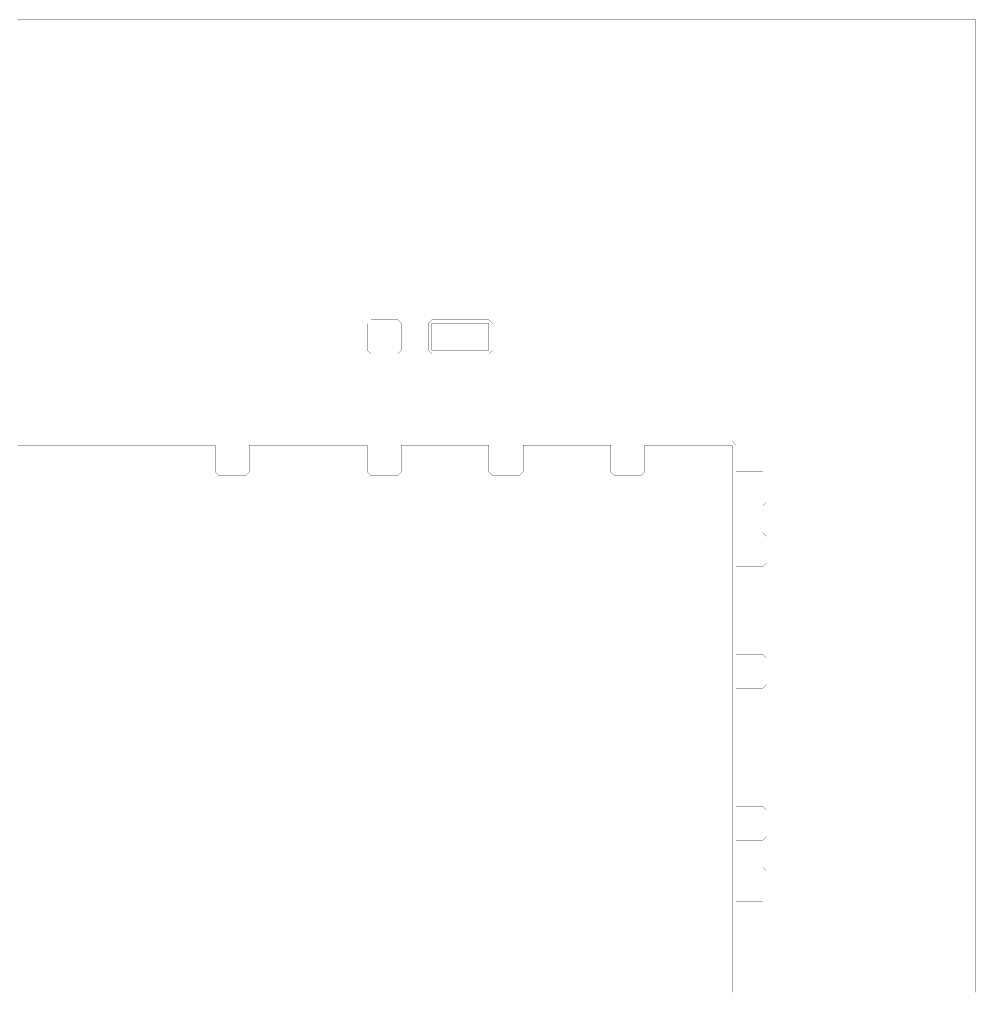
# Model space of a CAD drawing. Header units: metres. Extents: x 0 to 4990, y -4990 to 0.
# Drawn here: x 2534 to 4990, y -2495 to 0 of the extents above; entities that cross this region are included whole.
import ezdxf

# ---------------------------------------------------------------- set-up
doc = ezdxf.new("R2010")
doc.units = ezdxf.units.M
doc.layers.add('conductor', color=1, linetype='Continuous')
doc.layers.add('substrate', color=5, linetype='Continuous')

msp = doc.modelspace()

# ---------------------------------------------------------------- linework, layer by layer
at = {"layer": 'conductor', "const_width": 0.5}
msp.add_lwpolyline([(3593.75, -781.25), (3593.75, -791.015625), (3593.75, -800.78125), (3593.75, -810.546875), (3593.75, -820.3125), (3593.75, -830.078125), (3593.75, -839.84375), (3593.75, -849.609375), (3603.515625, -849.609375), (3613.28125, -849.609375), (3623.046875, -849.609375), (3632.8125, -849.609375), (3642.578125, -849.609375), (3652.34375, -849.609375), (3662.109375, -849.609375), (3671.875, -849.609375), (3681.640625, -849.609375), (3691.40625, -849.609375), (3701.171875, -849.609375), (3710.9375, -849.609375), (3720.703125, -849.609375), (3730.46875, -849.609375), (3740.234375, -849.609375), (3740.234375, -839.84375), (3740.234375, -830.078125), (3740.234375, -820.3125), (3740.234375, -810.546875), (3740.234375, -800.78125), (3740.234375, -791.015625), (3740.234375, -781.25), (3730.46875, -781.25), (3720.703125, -781.25), (3710.9375, -781.25), (3701.171875, -781.25), (3691.40625, -781.25), (3681.640625, -781.25), (3671.875, -781.25), (3662.109375, -781.25), (3652.34375, -781.25), (3642.578125, -781.25), (3632.8125, -781.25), (3623.046875, -781.25), (3613.28125, -781.25), (3603.515625, -781.25)], close=True, dxfattribs=at)
msp.add_lwpolyline([(4365.234375, -2500), (4365.234375, -2490.234375), (4365.234375, -2480.46875), (4365.234375, -2470.703125), (4365.234375, -2460.9375), (4365.234375, -2451.171875), (4365.234375, -2441.40625), (4365.234375, -2431.640625), (4365.234375, -2421.875), (4365.234375, -2412.109375), (4365.234375, -2402.34375), (4365.234375, -2392.578125), (4365.234375, -2382.8125), (4365.234375, -2373.046875), (4365.234375, -2363.28125), (4365.234375, -2353.515625), (4365.234375, -2343.75), (4365.234375, -2333.984375), (4365.234375, -2324.21875), (4365.234375, -2314.453125), (4365.234375, -2304.6875), (4365.234375, -2294.921875), (4365.234375, -2285.15625), (4365.234375, -2275.390625), (4365.234375, -2265.625), (4365.234375, -2255.859375), (4365.234375, -2246.09375), (4365.234375, -2236.328125), (4365.234375, -2226.5625), (4365.234375, -2216.796875), (4365.234375, -2207.03125), (4365.234375, -2197.265625), (4365.234375, -2187.5), (4365.234375, -2177.734375), (4365.234375, -2167.96875), (4365.234375, -2158.203125), (4365.234375, -2148.4375), (4365.234375, -2138.671875), (4365.234375, -2128.90625), (4365.234375, -2119.140625), (4365.234375, -2109.375), (4365.234375, -2099.609375), (4365.234375, -2089.84375), (4365.234375, -2080.078125), (4365.234375, -2070.3125), (4365.234375, -2060.546875), (4365.234375, -2050.78125), (4365.234375, -2041.015625), (4365.234375, -2031.25), (4365.234375, -2021.484375), (4365.234375, -2011.71875), (4365.234375, -2001.953125), (4365.234375, -1992.1875), (4365.234375, -1982.421875), (4365.234375, -1972.65625), (4365.234375, -1962.890625), (4365.234375, -1953.125), (4365.234375, -1943.359375), (4365.234375, -1933.59375), (4365.234375, -1923.828125), (4365.234375, -1914.0625), (4365.234375, -1904.296875), (4365.234375, -1894.53125), (4365.234375, -1884.765625), (4365.234375, -1875), (4365.234375, -1865.234375), (4365.234375, -1855.46875), (4365.234375, -1845.703125), (4365.234375, -1835.9375), (4365.234375, -1826.171875), (4365.234375, -1816.40625), (4365.234375, -1806.640625), (4365.234375, -1796.875), (4365.234375, -1787.109375), (4365.234375, -1777.34375), (4365.234375, -1767.578125), (4365.234375, -1757.8125), (4365.234375, -1748.046875), (4365.234375, -1738.28125), (4365.234375, -1728.515625), (4365.234375, -1718.75), (4365.234375, -1708.984375), (4365.234375, -1699.21875), (4365.234375, -1689.453125), (4365.234375, -1679.6875), (4365.234375, -1669.921875), (4365.234375, -1660.15625), (4365.234375, -1650.390625), (4365.234375, -1640.625), (4365.234375, -1630.859375), (4365.234375, -1621.09375), (4365.234375, -1611.328125), (4365.234375, -1601.5625), (4365.234375, -1591.796875), (4365.234375, -1582.03125), (4365.234375, -1572.265625), (4365.234375, -1562.5), (4365.234375, -1552.734375), (4365.234375, -1542.96875), (4365.234375, -1533.203125), (4365.234375, -1523.4375), (4365.234375, -1513.671875), (4365.234375, -1503.90625), (4365.234375, -1494.140625), (4365.234375, -1484.375), (4365.234375, -1474.609375), (4365.234375, -1464.84375), (4365.234375, -1455.078125), (4365.234375, -1445.3125), (4365.234375, -1435.546875), (4365.234375, -1425.78125), (4365.234375, -1416.015625), (4365.234375, -1406.25), (4365.234375, -1396.484375), (4365.234375, -1386.71875), (4365.234375, -1376.953125), (4365.234375, -1367.1875), (4365.234375, -1357.421875), (4365.234375, -1347.65625), (4365.234375, -1337.890625), (4365.234375, -1328.125), (4365.234375, -1318.359375), (4365.234375, -1308.59375), (4365.234375, -1298.828125), (4365.234375, -1289.0625), (4365.234375, -1279.296875), (4365.234375, -1269.53125), (4365.234375, -1259.765625), (4365.234375, -1250), (4365.234375, -1240.234375), (4365.234375, -1230.46875), (4365.234375, -1220.703125), (4365.234375, -1210.9375), (4365.234375, -1201.171875), (4365.234375, -1191.40625), (4365.234375, -1181.640625), (4365.234375, -1171.875), (4365.234375, -1162.109375), (4365.234375, -1152.34375), (4365.234375, -1142.578125), (4365.234375, -1132.8125), (4365.234375, -1123.046875), (4365.234375, -1113.28125), (4365.234375, -1103.515625), (4365.234375, -1093.75), (4355.46875, -1093.75), (4345.703125, -1093.75), (4335.9375, -1093.75), (4326.171875, -1093.75), (4316.40625, -1093.75), (4306.640625, -1093.75), (4296.875, -1093.75), (4287.109375, -1093.75), (4277.34375, -1093.75), (4267.578125, -1093.75), (4257.8125, -1093.75), (4248.046875, -1093.75), (4238.28125, -1093.75), (4228.515625, -1093.75), (4218.75, -1093.75), (4208.984375, -1093.75), (4199.21875, -1093.75), (4189.453125, -1093.75), (4179.6875, -1093.75), (4169.921875, -1093.75), (4160.15625, -1093.75), (4150.390625, -1093.75), (4140.625, -1093.75), (4140.625, -1103.515625), (4140.625, -1113.28125), (4140.625, -1123.046875), (4140.625, -1132.8125), (4140.625, -1142.578125), (4140.625, -1152.34375), (4140.625, -1162.109375), (4130.859375, -1171.875), (4121.09375, -1171.875), (4111.328125, -1171.875), (4101.5625, -1171.875), (4091.796875, -1171.875), (4082.03125, -1171.875), (4072.265625, -1171.875), (4062.5, -1171.875), (4052.734375, -1162.109375), (4052.734375, -1152.34375), (4052.734375, -1142.578125), (4052.734375, -1132.8125), (4052.734375, -1123.046875), (4052.734375, -1113.28125), (4052.734375, -1103.515625), (4052.734375, -1093.75), (4042.96875, -1093.75), (4033.203125, -1093.75), (4023.4375, -1093.75), (4013.671875, -1093.75), (4003.90625, -1093.75), (3994.140625, -1093.75), (3984.375, -1093.75), (3974.609375, -1093.75), (3964.84375, -1093.75), (3955.078125, -1093.75), (3945.3125, -1093.75), (3935.546875, -1093.75), (3925.78125, -1093.75), (3916.015625, -1093.75), (3906.25, -1093.75), (3896.484375, -1093.75), (3886.71875, -1093.75), (3876.953125, -1093.75), (3867.1875, -1093.75), (3857.421875, -1093.75), (3847.65625, -1093.75), (3837.890625, -1093.75), (3828.125, -1093.75), (3828.125, -1103.515625), (3828.125, -1113.28125), (3828.125, -1123.046875), (3828.125, -1132.8125), (3828.125, -1142.578125), (3828.125, -1152.34375), (3828.125, -1162.109375), (3818.359375, -1171.875), (3808.59375, -1171.875), (3798.828125, -1171.875), (3789.0625, -1171.875), (3779.296875, -1171.875), (3769.53125, -1171.875), (3759.765625, -1171.875), (3750, -1171.875), (3740.234375, -1162.109375), (3740.234375, -1152.34375), (3740.234375, -1142.578125), (3740.234375, -1132.8125), (3740.234375, -1123.046875), (3740.234375, -1113.28125), (3740.234375, -1103.515625), (3740.234375, -1093.75), (3730.46875, -1093.75), (3720.703125, -1093.75), (3710.9375, -1093.75), (3701.171875, -1093.75), (3691.40625, -1093.75), (3681.640625, -1093.75), (3671.875, -1093.75), (3662.109375, -1093.75), (3652.34375, -1093.75), (3642.578125, -1093.75), (3632.8125, -1093.75), (3623.046875, -1093.75), (3613.28125, -1093.75), (3603.515625, -1093.75), (3593.75, -1093.75), (3583.984375, -1093.75), (3574.21875, -1093.75), (3564.453125, -1093.75), (3554.6875, -1093.75), (3544.921875, -1093.75), (3535.15625, -1093.75), (3525.390625, -1093.75), (3515.625, -1093.75), (3515.625, -1103.515625), (3515.625, -1113.28125), (3515.625, -1123.046875), (3515.625, -1132.8125), (3515.625, -1142.578125), (3515.625, -1152.34375), (3515.625, -1162.109375), (3505.859375, -1171.875), (3496.09375, -1171.875), (3486.328125, -1171.875), (3476.5625, -1171.875), (3466.796875, -1171.875), (3457.03125, -1171.875), (3447.265625, -1171.875), (3437.5, -1171.875), (3427.734375, -1162.109375), (3427.734375, -1152.34375), (3427.734375, -1142.578125), (3427.734375, -1132.8125), (3427.734375, -1123.046875), (3427.734375, -1113.28125), (3427.734375, -1103.515625), (3427.734375, -1093.75), (3417.96875, -1093.75), (3408.203125, -1093.75), (3398.4375, -1093.75), (3388.671875, -1093.75), (3378.90625, -1093.75), (3369.140625, -1093.75), (3359.375, -1093.75), (3349.609375, -1093.75), (3339.84375, -1093.75), (3330.078125, -1093.75), (3320.3125, -1093.75), (3310.546875, -1093.75), (3300.78125, -1093.75), (3291.015625, -1093.75), (3281.25, -1093.75), (3271.484375, -1093.75), (3261.71875, -1093.75), (3251.953125, -1093.75), (3242.1875, -1093.75), (3232.421875, -1093.75), (3222.65625, -1093.75), (3212.890625, -1093.75), (3203.125, -1093.75), (3193.359375, -1093.75), (3183.59375, -1093.75), (3173.828125, -1093.75), (3164.0625, -1093.75), (3154.296875, -1093.75), (3144.53125, -1093.75), (3134.765625, -1093.75), (3125, -1093.75), (3125, -1103.515625), (3125, -1113.28125), (3125, -1123.046875), (3125, -1132.8125), (3125, -1142.578125), (3125, -1152.34375), (3125, -1162.109375), (3115.234375, -1171.875), (3105.46875, -1171.875), (3095.703125, -1171.875), (3085.9375, -1171.875), (3076.171875, -1171.875), (3066.40625, -1171.875), (3056.640625, -1171.875), (3046.875, -1171.875), (3037.109375, -1162.109375), (3037.109375, -1152.34375), (3037.109375, -1142.578125), (3037.109375, -1132.8125), (3037.109375, -1123.046875), (3037.109375, -1113.28125), (3037.109375, -1103.515625), (3037.109375, -1093.75), (3027.34375, -1093.75), (3017.578125, -1093.75), (3007.8125, -1093.75), (2998.046875, -1093.75), (2988.28125, -1093.75), (2978.515625, -1093.75), (2968.75, -1093.75), (2958.984375, -1093.75), (2949.21875, -1093.75), (2939.453125, -1093.75), (2929.6875, -1093.75), (2919.921875, -1093.75), (2910.15625, -1093.75), (2900.390625, -1093.75), (2890.625, -1093.75), (2880.859375, -1093.75), (2871.09375, -1093.75), (2861.328125, -1093.75), (2851.5625, -1093.75), (2841.796875, -1093.75), (2832.03125, -1093.75), (2822.265625, -1093.75), (2812.5, -1093.75), (2802.734375, -1093.75), (2792.96875, -1093.75), (2783.203125, -1093.75), (2773.4375, -1093.75), (2763.671875, -1093.75), (2753.90625, -1093.75), (2744.140625, -1093.75), (2734.375, -1093.75), (2724.609375, -1093.75), (2714.84375, -1093.75), (2705.078125, -1093.75), (2695.3125, -1093.75), (2685.546875, -1093.75), (2675.78125, -1093.75), (2666.015625, -1093.75), (2656.25, -1093.75), (2646.484375, -1093.75), (2636.71875, -1093.75), (2626.953125, -1093.75), (2617.1875, -1093.75), (2607.421875, -1093.75), (2597.65625, -1093.75), (2587.890625, -1093.75), (2578.125, -1093.75), (2568.359375, -1093.75), (2558.59375, -1093.75), (2548.828125, -1093.75), (2539.0625, -1093.75), (2529.296875, -1093.75)], dxfattribs=at)
at = {"layer": 'substrate', "const_width": 0.5}
for points in [[(4990.234375, -2500), (4990.234375, -2490.234375), (4990.234375, -2480.46875), (4990.234375, -2470.703125), (4990.234375, -2460.9375), (4990.234375, -2451.171875), (4990.234375, -2441.40625), (4990.234375, -2431.640625), (4990.234375, -2421.875), (4990.234375, -2412.109375), (4990.234375, -2402.34375), (4990.234375, -2392.578125), (4990.234375, -2382.8125), (4990.234375, -2373.046875), (4990.234375, -2363.28125), (4990.234375, -2353.515625), (4990.234375, -2343.75), (4990.234375, -2333.984375), (4990.234375, -2324.21875), (4990.234375, -2314.453125), (4990.234375, -2304.6875), (4990.234375, -2294.921875), (4990.234375, -2285.15625), (4990.234375, -2275.390625), (4990.234375, -2265.625), (4990.234375, -2255.859375), (4990.234375, -2246.09375), (4990.234375, -2236.328125), (4990.234375, -2226.5625), (4990.234375, -2216.796875), (4990.234375, -2207.03125), (4990.234375, -2197.265625), (4990.234375, -2187.5), (4990.234375, -2177.734375), (4990.234375, -2167.96875), (4990.234375, -2158.203125), (4990.234375, -2148.4375), (4990.234375, -2138.671875), (4990.234375, -2128.90625), (4990.234375, -2119.140625), (4990.234375, -2109.375), (4990.234375, -2099.609375), (4990.234375, -2089.84375), (4990.234375, -2080.078125), (4990.234375, -2070.3125), (4990.234375, -2060.546875), (4990.234375, -2050.78125), (4990.234375, -2041.015625), (4990.234375, -2031.25), (4990.234375, -2021.484375), (4990.234375, -2011.71875), (4990.234375, -2001.953125), (4990.234375, -1992.1875), (4990.234375, -1982.421875), (4990.234375, -1972.65625), (4990.234375, -1962.890625), (4990.234375, -1953.125), (4990.234375, -1943.359375), (4990.234375, -1933.59375), (4990.234375, -1923.828125), (4990.234375, -1914.0625), (4990.234375, -1904.296875), (4990.234375, -1894.53125), (4990.234375, -1884.765625), (4990.234375, -1875), (4990.234375, -1865.234375), (4990.234375, -1855.46875), (4990.234375, -1845.703125), (4990.234375, -1835.9375), (4990.234375, -1826.171875), (4990.234375, -1816.40625), (4990.234375, -1806.640625), (4990.234375, -1796.875), (4990.234375, -1787.109375), (4990.234375, -1777.34375), (4990.234375, -1767.578125), (4990.234375, -1757.8125), (4990.234375, -1748.046875), (4990.234375, -1738.28125), (4990.234375, -1728.515625), (4990.234375, -1718.75), (4990.234375, -1708.984375), (4990.234375, -1699.21875), (4990.234375, -1689.453125), (4990.234375, -1679.6875), (4990.234375, -1669.921875), (4990.234375, -1660.15625), (4990.234375, -1650.390625), (4990.234375, -1640.625), (4990.234375, -1630.859375), (4990.234375, -1621.09375), (4990.234375, -1611.328125), (4990.234375, -1601.5625), (4990.234375, -1591.796875), (4990.234375, -1582.03125), (4990.234375, -1572.265625), (4990.234375, -1562.5), (4990.234375, -1552.734375), (4990.234375, -1542.96875), (4990.234375, -1533.203125), (4990.234375, -1523.4375), (4990.234375, -1513.671875), (4990.234375, -1503.90625), (4990.234375, -1494.140625), (4990.234375, -1484.375), (4990.234375, -1474.609375), (4990.234375, -1464.84375), (4990.234375, -1455.078125), (4990.234375, -1445.3125), (4990.234375, -1435.546875), (4990.234375, -1425.78125), (4990.234375, -1416.015625), (4990.234375, -1406.25), (4990.234375, -1396.484375), (4990.234375, -1386.71875), (4990.234375, -1376.953125), (4990.234375, -1367.1875), (4990.234375, -1357.421875), (4990.234375, -1347.65625), (4990.234375, -1337.890625), (4990.234375, -1328.125), (4990.234375, -1318.359375), (4990.234375, -1308.59375), (4990.234375, -1298.828125), (4990.234375, -1289.0625), (4990.234375, -1279.296875), (4990.234375, -1269.53125), (4990.234375, -1259.765625), (4990.234375, -1250), (4990.234375, -1240.234375), (4990.234375, -1230.46875), (4990.234375, -1220.703125), (4990.234375, -1210.9375), (4990.234375, -1201.171875), (4990.234375, -1191.40625), (4990.234375, -1181.640625), (4990.234375, -1171.875), (4990.234375, -1162.109375), (4990.234375, -1152.34375), (4990.234375, -1142.578125), (4990.234375, -1132.8125), (4990.234375, -1123.046875), (4990.234375, -1113.28125), (4990.234375, -1103.515625), (4990.234375, -1093.75), (4990.234375, -1083.984375), (4990.234375, -1074.21875), (4990.234375, -1064.453125), (4990.234375, -1054.6875), (4990.234375, -1044.921875), (4990.234375, -1035.15625), (4990.234375, -1025.390625), (4990.234375, -1015.625), (4990.234375, -1005.859375), (4990.234375, -996.09375), (4990.234375, -986.328125), (4990.234375, -976.5625), (4990.234375, -966.796875), (4990.234375, -957.03125), (4990.234375, -947.265625), (4990.234375, -937.5), (4990.234375, -927.734375), (4990.234375, -917.96875), (4990.234375, -908.203125), (4990.234375, -898.4375), (4990.234375, -888.671875), (4990.234375, -878.90625), (4990.234375, -869.140625), (4990.234375, -859.375), (4990.234375, -849.609375), (4990.234375, -839.84375), (4990.234375, -830.078125), (4990.234375, -820.3125), (4990.234375, -810.546875), (4990.234375, -800.78125), (4990.234375, -791.015625), (4990.234375, -781.25), (4990.234375, -771.484375), (4990.234375, -761.71875), (4990.234375, -751.953125), (4990.234375, -742.1875), (4990.234375, -732.421875), (4990.234375, -722.65625), (4990.234375, -712.890625), (4990.234375, -703.125), (4990.234375, -693.359375), (4990.234375, -683.59375), (4990.234375, -673.828125), (4990.234375, -664.0625), (4990.234375, -654.296875), (4990.234375, -644.53125), (4990.234375, -634.765625), (4990.234375, -625), (4990.234375, -615.234375), (4990.234375, -605.46875), (4990.234375, -595.703125), (4990.234375, -585.9375), (4990.234375, -576.171875), (4990.234375, -566.40625), (4990.234375, -556.640625), (4990.234375, -546.875), (4990.234375, -537.109375), (4990.234375, -527.34375), (4990.234375, -517.578125), (4990.234375, -507.8125), (4990.234375, -498.046875), (4990.234375, -488.28125), (4990.234375, -478.515625), (4990.234375, -468.75), (4990.234375, -458.984375), (4990.234375, -449.21875), (4990.234375, -439.453125), (4990.234375, -429.6875), (4990.234375, -419.921875), (4990.234375, -410.15625), (4990.234375, -400.390625), (4990.234375, -390.625), (4990.234375, -380.859375), (4990.234375, -371.09375), (4990.234375, -361.328125), (4990.234375, -351.5625), (4990.234375, -341.796875), (4990.234375, -332.03125), (4990.234375, -322.265625), (4990.234375, -312.5), (4990.234375, -302.734375), (4990.234375, -292.96875), (4990.234375, -283.203125), (4990.234375, -273.4375), (4990.234375, -263.671875), (4990.234375, -253.90625), (4990.234375, -244.140625), (4990.234375, -234.375), (4990.234375, -224.609375), (4990.234375, -214.84375), (4990.234375, -205.078125), (4990.234375, -195.3125), (4990.234375, -185.546875), (4990.234375, -175.78125), (4990.234375, -166.015625), (4990.234375, -156.25), (4990.234375, -146.484375), (4990.234375, -136.71875), (4990.234375, -126.953125), (4990.234375, -117.1875), (4990.234375, -107.421875), (4990.234375, -97.65625), (4990.234375, -87.890625), (4990.234375, -78.125), (4990.234375, -68.359375), (4990.234375, -58.59375), (4990.234375, -48.828125), (4990.234375, -39.0625), (4990.234375, -29.296875), (4990.234375, -19.53125), (4990.234375, -9.765625), (4990.234375, 0), (4980.46875, 0), (4970.703125, 0), (4960.9375, 0), (4951.171875, 0), (4941.40625, 0), (4931.640625, 0), (4921.875, 0), (4912.109375, 0), (4902.34375, 0), (4892.578125, 0), (4882.8125, 0), (4873.046875, 0), (4863.28125, 0), (4853.515625, 0), (4843.75, 0), (4833.984375, 0), (4824.21875, 0), (4814.453125, 0), (4804.6875, 0), (4794.921875, 0), (4785.15625, 0), (4775.390625, 0), (4765.625, 0), (4755.859375, 0), (4746.09375, 0), (4736.328125, 0), (4726.5625, 0), (4716.796875, 0), (4707.03125, 0), (4697.265625, 0), (4687.5, 0), (4677.734375, 0), (4667.96875, 0), (4658.203125, 0), (4648.4375, 0), (4638.671875, 0), (4628.90625, 0), (4619.140625, 0), (4609.375, 0), (4599.609375, 0), (4589.84375, 0), (4580.078125, 0), (4570.3125, 0), (4560.546875, 0), (4550.78125, 0), (4541.015625, 0), (4531.25, 0), (4521.484375, 0), (4511.71875, 0), (4501.953125, 0), (4492.1875, 0), (4482.421875, 0), (4472.65625, 0), (4462.890625, 0), (4453.125, 0), (4443.359375, 0), (4433.59375, 0), (4423.828125, 0), (4414.0625, 0), (4404.296875, 0), (4394.53125, 0), (4384.765625, 0), (4375, 0), (4365.234375, 0), (4355.46875, 0), (4345.703125, 0), (4335.9375, 0), (4326.171875, 0), (4316.40625, 0), (4306.640625, 0), (4296.875, 0), (4287.109375, 0), (4277.34375, 0), (4267.578125, 0), (4257.8125, 0), (4248.046875, 0), (4238.28125, 0), (4228.515625, 0), (4218.75, 0), (4208.984375, 0), (4199.21875, 0), (4189.453125, 0), (4179.6875, 0), (4169.921875, 0), (4160.15625, 0), (4150.390625, 0), (4140.625, 0), (4130.859375, 0), (4121.09375, 0), (4111.328125, 0), (4101.5625, 0), (4091.796875, 0), (4082.03125, 0), (4072.265625, 0), (4062.5, 0), (4052.734375, 0), (4042.96875, 0), (4033.203125, 0), (4023.4375, 0), (4013.671875, 0), (4003.90625, 0), (3994.140625, 0), (3984.375, 0), (3974.609375, 0), (3964.84375, 0), (3955.078125, 0), (3945.3125, 0), (3935.546875, 0), (3925.78125, 0), (3916.015625, 0), (3906.25, 0), (3896.484375, 0), (3886.71875, 0), (3876.953125, 0), (3867.1875, 0), (3857.421875, 0), (3847.65625, 0), (3837.890625, 0), (3828.125, 0), (3818.359375, 0), (3808.59375, 0), (3798.828125, 0), (3789.0625, 0), (3779.296875, 0), (3769.53125, 0), (3759.765625, 0), (3750, 0), (3740.234375, 0), (3730.46875, 0), (3720.703125, 0), (3710.9375, 0), (3701.171875, 0), (3691.40625, 0), (3681.640625, 0), (3671.875, 0), (3662.109375, 0), (3652.34375, 0), (3642.578125, 0), (3632.8125, 0), (3623.046875, 0), (3613.28125, 0), (3603.515625, 0), (3593.75, 0), (3583.984375, 0), (3574.21875, 0), (3564.453125, 0), (3554.6875, 0), (3544.921875, 0), (3535.15625, 0), (3525.390625, 0), (3515.625, 0), (3505.859375, 0), (3496.09375, 0), (3486.328125, 0), (3476.5625, 0), (3466.796875, 0), (3457.03125, 0), (3447.265625, 0), (3437.5, 0), (3427.734375, 0), (3417.96875, 0), (3408.203125, 0), (3398.4375, 0), (3388.671875, 0), (3378.90625, 0), (3369.140625, 0), (3359.375, 0), (3349.609375, 0), (3339.84375, 0), (3330.078125, 0), (3320.3125, 0), (3310.546875, 0), (3300.78125, 0), (3291.015625, 0), (3281.25, 0), (3271.484375, 0), (3261.71875, 0), (3251.953125, 0), (3242.1875, 0), (3232.421875, 0), (3222.65625, 0), (3212.890625, 0), (3203.125, 0), (3193.359375, 0), (3183.59375, 0), (3173.828125, 0), (3164.0625, 0), (3154.296875, 0), (3144.53125, 0), (3134.765625, 0), (3125, 0), (3115.234375, 0), (3105.46875, 0), (3095.703125, 0), (3085.9375, 0), (3076.171875, 0), (3066.40625, 0), (3056.640625, 0), (3046.875, 0), (3037.109375, 0), (3027.34375, 0), (3017.578125, 0), (3007.8125, 0), (2998.046875, 0), (2988.28125, 0), (2978.515625, 0), (2968.75, 0), (2958.984375, 0), (2949.21875, 0), (2939.453125, 0), (2929.6875, 0), (2919.921875, 0), (2910.15625, 0), (2900.390625, 0), (2890.625, 0), (2880.859375, 0), (2871.09375, 0), (2861.328125, 0), (2851.5625, 0), (2841.796875, 0), (2832.03125, 0), (2822.265625, 0), (2812.5, 0), (2802.734375, 0), (2792.96875, 0), (2783.203125, 0), (2773.4375, 0), (2763.671875, 0), (2753.90625, 0), (2744.140625, 0), (2734.375, 0), (2724.609375, 0), (2714.84375, 0), (2705.078125, 0), (2695.3125, 0), (2685.546875, 0), (2675.78125, 0), (2666.015625, 0), (2656.25, 0), (2646.484375, 0), (2636.71875, 0), (2626.953125, 0), (2617.1875, 0), (2607.421875, 0), (2597.65625, 0), (2587.890625, 0), (2578.125, 0), (2568.359375, 0), (2558.59375, 0), (2548.828125, 0), (2539.0625, 0), (2529.296875, 0)], [(2529.296875, -1083.984375), (2539.0625, -1083.984375), (2548.828125, -1083.984375), (2558.59375, -1083.984375), (2568.359375, -1083.984375), (2578.125, -1083.984375), (2587.890625, -1083.984375), (2597.65625, -1083.984375), (2607.421875, -1083.984375), (2617.1875, -1083.984375), (2626.953125, -1083.984375), (2636.71875, -1083.984375), (2646.484375, -1083.984375), (2656.25, -1083.984375), (2666.015625, -1083.984375), (2675.78125, -1083.984375), (2685.546875, -1083.984375), (2695.3125, -1083.984375), (2705.078125, -1083.984375), (2714.84375, -1083.984375), (2724.609375, -1083.984375), (2734.375, -1083.984375), (2744.140625, -1083.984375), (2753.90625, -1083.984375), (2763.671875, -1083.984375), (2773.4375, -1083.984375), (2783.203125, -1083.984375), (2792.96875, -1083.984375), (2802.734375, -1083.984375), (2812.5, -1083.984375), (2822.265625, -1083.984375), (2832.03125, -1083.984375), (2841.796875, -1083.984375), (2851.5625, -1083.984375), (2861.328125, -1083.984375), (2871.09375, -1083.984375), (2880.859375, -1083.984375), (2890.625, -1083.984375), (2900.390625, -1083.984375), (2910.15625, -1083.984375), (2919.921875, -1083.984375), (2929.6875, -1083.984375), (2939.453125, -1083.984375), (2949.21875, -1083.984375), (2958.984375, -1083.984375), (2968.75, -1083.984375), (2978.515625, -1083.984375), (2988.28125, -1083.984375), (2998.046875, -1083.984375), (3007.8125, -1083.984375), (3017.578125, -1083.984375), (3027.34375, -1083.984375), (3037.109375, -1083.984375), (3046.875, -1083.984375), (3056.640625, -1083.984375), (3066.40625, -1083.984375), (3076.171875, -1083.984375), (3085.9375, -1083.984375), (3095.703125, -1083.984375), (3105.46875, -1083.984375), (3115.234375, -1083.984375), (3125, -1083.984375), (3134.765625, -1083.984375), (3144.53125, -1083.984375), (3154.296875, -1083.984375), (3164.0625, -1083.984375), (3173.828125, -1083.984375), (3183.59375, -1083.984375), (3193.359375, -1083.984375), (3203.125, -1083.984375), (3212.890625, -1083.984375), (3222.65625, -1083.984375), (3232.421875, -1083.984375), (3242.1875, -1083.984375), (3251.953125, -1083.984375), (3261.71875, -1083.984375), (3271.484375, -1083.984375), (3281.25, -1083.984375), (3291.015625, -1083.984375), (3300.78125, -1083.984375), (3310.546875, -1083.984375), (3320.3125, -1083.984375), (3330.078125, -1083.984375), (3339.84375, -1083.984375), (3349.609375, -1083.984375), (3359.375, -1083.984375), (3369.140625, -1083.984375), (3378.90625, -1083.984375), (3388.671875, -1083.984375), (3398.4375, -1083.984375), (3408.203125, -1083.984375), (3417.96875, -1083.984375), (3427.734375, -1083.984375), (3437.5, -1083.984375), (3447.265625, -1083.984375), (3457.03125, -1083.984375), (3466.796875, -1083.984375), (3476.5625, -1083.984375), (3486.328125, -1083.984375), (3496.09375, -1083.984375), (3505.859375, -1083.984375), (3515.625, -1083.984375), (3525.390625, -1083.984375), (3535.15625, -1083.984375), (3544.921875, -1083.984375), (3554.6875, -1083.984375), (3564.453125, -1083.984375), (3574.21875, -1083.984375), (3583.984375, -1083.984375), (3593.75, -1083.984375), (3603.515625, -1083.984375), (3613.28125, -1083.984375), (3623.046875, -1083.984375), (3632.8125, -1083.984375), (3642.578125, -1083.984375), (3652.34375, -1083.984375), (3662.109375, -1083.984375), (3671.875, -1083.984375), (3681.640625, -1083.984375), (3691.40625, -1083.984375), (3701.171875, -1083.984375), (3710.9375, -1083.984375), (3720.703125, -1083.984375), (3730.46875, -1083.984375), (3740.234375, -1083.984375), (3750, -1083.984375), (3759.765625, -1083.984375), (3769.53125, -1083.984375), (3779.296875, -1083.984375), (3789.0625, -1083.984375), (3798.828125, -1083.984375), (3808.59375, -1083.984375), (3818.359375, -1083.984375), (3828.125, -1083.984375), (3837.890625, -1083.984375), (3847.65625, -1083.984375), (3857.421875, -1083.984375), (3867.1875, -1083.984375), (3876.953125, -1083.984375), (3886.71875, -1083.984375), (3896.484375, -1083.984375), (3906.25, -1083.984375), (3916.015625, -1083.984375), (3925.78125, -1083.984375), (3935.546875, -1083.984375), (3945.3125, -1083.984375), (3955.078125, -1083.984375), (3964.84375, -1083.984375), (3974.609375, -1083.984375), (3984.375, -1083.984375), (3994.140625, -1083.984375), (4003.90625, -1083.984375), (4013.671875, -1083.984375), (4023.4375, -1083.984375), (4033.203125, -1083.984375), (4042.96875, -1083.984375), (4052.734375, -1083.984375), (4062.5, -1083.984375), (4072.265625, -1083.984375), (4082.03125, -1083.984375), (4091.796875, -1083.984375), (4101.5625, -1083.984375), (4111.328125, -1083.984375), (4121.09375, -1083.984375), (4130.859375, -1083.984375), (4140.625, -1083.984375), (4150.390625, -1083.984375), (4160.15625, -1083.984375), (4169.921875, -1083.984375), (4179.6875, -1083.984375), (4189.453125, -1083.984375), (4199.21875, -1083.984375), (4208.984375, -1083.984375), (4218.75, -1083.984375), (4228.515625, -1083.984375), (4238.28125, -1083.984375), (4248.046875, -1083.984375), (4257.8125, -1083.984375), (4267.578125, -1083.984375), (4277.34375, -1083.984375), (4287.109375, -1083.984375), (4296.875, -1083.984375), (4306.640625, -1083.984375), (4316.40625, -1083.984375), (4326.171875, -1083.984375), (4335.9375, -1083.984375), (4345.703125, -1083.984375), (4355.46875, -1083.984375), (4365.234375, -1083.984375), (4375, -1093.75), (4375, -1103.515625), (4375, -1113.28125), (4375, -1123.046875), (4375, -1132.8125), (4375, -1142.578125), (4375, -1152.34375), (4375, -1162.109375), (4384.765625, -1162.109375), (4394.53125, -1162.109375), (4404.296875, -1162.109375), (4414.0625, -1162.109375), (4423.828125, -1162.109375), (4433.59375, -1162.109375), (4443.359375, -1162.109375), (4453.125, -1171.875), (4453.125, -1181.640625), (4453.125, -1191.40625), (4453.125, -1201.171875), (4453.125, -1210.9375), (4453.125, -1220.703125), (4453.125, -1230.46875), (4453.125, -1240.234375), (4443.359375, -1250), (4433.59375, -1250), (4423.828125, -1250), (4414.0625, -1250), (4404.296875, -1250), (4394.53125, -1250), (4384.765625, -1250), (4375, -1250), (4375, -1259.765625), (4375, -1269.53125), (4375, -1279.296875), (4375, -1289.0625), (4375, -1298.828125), (4375, -1308.59375), (4375, -1318.359375), (4384.765625, -1318.359375), (4394.53125, -1318.359375), (4404.296875, -1318.359375), (4414.0625, -1318.359375), (4423.828125, -1318.359375), (4433.59375, -1318.359375), (4443.359375, -1318.359375), (4453.125, -1328.125), (4453.125, -1337.890625), (4453.125, -1347.65625), (4453.125, -1357.421875), (4453.125, -1367.1875), (4453.125, -1376.953125), (4453.125, -1386.71875), (4453.125, -1396.484375), (4443.359375, -1406.25), (4433.59375, -1406.25), (4423.828125, -1406.25), (4414.0625, -1406.25), (4404.296875, -1406.25), (4394.53125, -1406.25), (4384.765625, -1406.25), (4375, -1406.25), (4375, -1416.015625), (4375, -1425.78125), (4375, -1435.546875), (4375, -1445.3125), (4375, -1455.078125), (4375, -1464.84375), (4375, -1474.609375), (4375, -1484.375), (4375, -1494.140625), (4375, -1503.90625), (4375, -1513.671875), (4375, -1523.4375), (4375, -1533.203125), (4375, -1542.96875), (4375, -1552.734375), (4375, -1562.5), (4375, -1572.265625), (4375, -1582.03125), (4375, -1591.796875), (4375, -1601.5625), (4375, -1611.328125), (4375, -1621.09375), (4375, -1630.859375), (4384.765625, -1630.859375), (4394.53125, -1630.859375), (4404.296875, -1630.859375), (4414.0625, -1630.859375), (4423.828125, -1630.859375), (4433.59375, -1630.859375), (4443.359375, -1630.859375), (4453.125, -1640.625), (4453.125, -1650.390625), (4453.125, -1660.15625), (4453.125, -1669.921875), (4453.125, -1679.6875), (4453.125, -1689.453125), (4453.125, -1699.21875), (4453.125, -1708.984375), (4443.359375, -1718.75), (4433.59375, -1718.75), (4423.828125, -1718.75), (4414.0625, -1718.75), (4404.296875, -1718.75), (4394.53125, -1718.75), (4384.765625, -1718.75), (4375, -1718.75), (4375, -1728.515625), (4375, -1738.28125), (4375, -1748.046875), (4375, -1757.8125), (4375, -1767.578125), (4375, -1777.34375), (4375, -1787.109375), (4375, -1796.875), (4375, -1806.640625), (4375, -1816.40625), (4375, -1826.171875), (4375, -1835.9375), (4375, -1845.703125), (4375, -1855.46875), (4375, -1865.234375), (4375, -1875), (4375, -1884.765625), (4375, -1894.53125), (4375, -1904.296875), (4375, -1914.0625), (4375, -1923.828125), (4375, -1933.59375), (4375, -1943.359375), (4375, -1953.125), (4375, -1962.890625), (4375, -1972.65625), (4375, -1982.421875), (4375, -1992.1875), (4375, -2001.953125), (4375, -2011.71875), (4375, -2021.484375), (4384.765625, -2021.484375), (4394.53125, -2021.484375), (4404.296875, -2021.484375), (4414.0625, -2021.484375), (4423.828125, -2021.484375), (4433.59375, -2021.484375), (4443.359375, -2021.484375), (4453.125, -2031.25), (4453.125, -2041.015625), (4453.125, -2050.78125), (4453.125, -2060.546875), (4453.125, -2070.3125), (4453.125, -2080.078125), (4453.125, -2089.84375), (4453.125, -2099.609375), (4443.359375, -2109.375), (4433.59375, -2109.375), (4423.828125, -2109.375), (4414.0625, -2109.375), (4404.296875, -2109.375), (4394.53125, -2109.375), (4384.765625, -2109.375), (4375, -2109.375), (4375, -2119.140625), (4375, -2128.90625), (4375, -2138.671875), (4375, -2148.4375), (4375, -2158.203125), (4375, -2167.96875), (4375, -2177.734375), (4384.765625, -2177.734375), (4394.53125, -2177.734375), (4404.296875, -2177.734375), (4414.0625, -2177.734375), (4423.828125, -2177.734375), (4433.59375, -2177.734375), (4443.359375, -2177.734375), (4453.125, -2187.5), (4453.125, -2197.265625), (4453.125, -2207.03125), (4453.125, -2216.796875), (4453.125, -2226.5625), (4453.125, -2236.328125), (4453.125, -2246.09375), (4453.125, -2255.859375), (4443.359375, -2265.625), (4433.59375, -2265.625), (4423.828125, -2265.625), (4414.0625, -2265.625), (4404.296875, -2265.625), (4394.53125, -2265.625), (4384.765625, -2265.625), (4375, -2265.625), (4375, -2275.390625), (4375, -2285.15625), (4375, -2294.921875), (4375, -2304.6875), (4375, -2314.453125), (4375, -2324.21875), (4375, -2333.984375), (4375, -2343.75), (4375, -2353.515625), (4375, -2363.28125), (4375, -2373.046875), (4375, -2382.8125), (4375, -2392.578125), (4375, -2402.34375), (4375, -2412.109375), (4375, -2421.875), (4375, -2431.640625), (4375, -2441.40625), (4375, -2451.171875), (4375, -2460.9375), (4375, -2470.703125), (4375, -2480.46875), (4375, -2490.234375), (4375, -2500)]]:
    msp.add_lwpolyline(points, dxfattribs=at)
for points in [[(3427.734375, -781.25), (3437.5, -771.484375), (3447.265625, -771.484375), (3457.03125, -771.484375), (3466.796875, -771.484375), (3476.5625, -771.484375), (3486.328125, -771.484375), (3496.09375, -771.484375), (3505.859375, -771.484375), (3515.625, -781.25), (3515.625, -791.015625), (3515.625, -800.78125), (3515.625, -810.546875), (3515.625, -820.3125), (3515.625, -830.078125), (3515.625, -839.84375), (3515.625, -849.609375), (3505.859375, -859.375), (3496.09375, -859.375), (3486.328125, -859.375), (3476.5625, -859.375), (3466.796875, -859.375), (3457.03125, -859.375), (3447.265625, -859.375), (3437.5, -859.375), (3427.734375, -849.609375), (3427.734375, -839.84375), (3427.734375, -830.078125), (3427.734375, -820.3125), (3427.734375, -810.546875), (3427.734375, -800.78125), (3427.734375, -791.015625)], [(3583.984375, -781.25), (3593.75, -771.484375), (3603.515625, -771.484375), (3613.28125, -771.484375), (3623.046875, -771.484375), (3632.8125, -771.484375), (3642.578125, -771.484375), (3652.34375, -771.484375), (3662.109375, -771.484375), (3671.875, -771.484375), (3681.640625, -771.484375), (3691.40625, -771.484375), (3701.171875, -771.484375), (3710.9375, -771.484375), (3720.703125, -771.484375), (3730.46875, -771.484375), (3740.234375, -771.484375), (3750, -781.25), (3750, -791.015625), (3750, -800.78125), (3750, -810.546875), (3750, -820.3125), (3750, -830.078125), (3750, -839.84375), (3750, -849.609375), (3740.234375, -859.375), (3730.46875, -859.375), (3720.703125, -859.375), (3710.9375, -859.375), (3701.171875, -859.375), (3691.40625, -859.375), (3681.640625, -859.375), (3671.875, -859.375), (3662.109375, -859.375), (3652.34375, -859.375), (3642.578125, -859.375), (3632.8125, -859.375), (3623.046875, -859.375), (3613.28125, -859.375), (3603.515625, -859.375), (3593.75, -859.375), (3583.984375, -849.609375), (3583.984375, -839.84375), (3583.984375, -830.078125), (3583.984375, -820.3125), (3583.984375, -810.546875), (3583.984375, -800.78125), (3583.984375, -791.015625)]]:
    msp.add_lwpolyline(points, close=True, dxfattribs=at)

doc.saveas('drawing.dxf')
